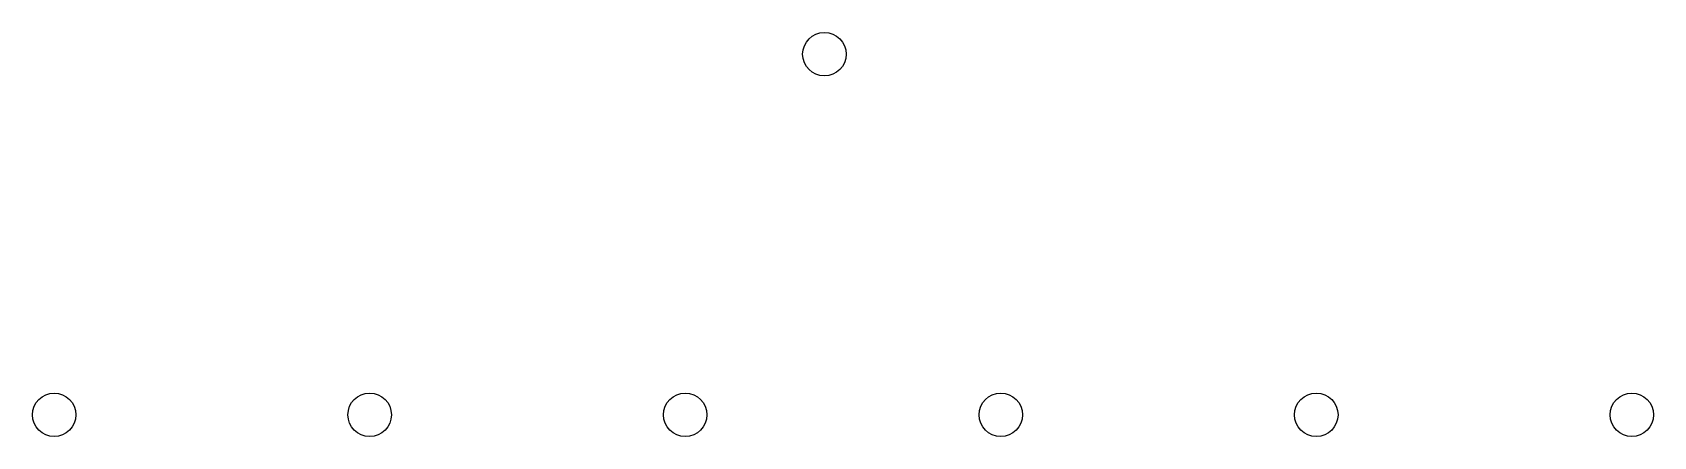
# Model space of a CAD drawing. Extents: x 2.12 to 4.45, y -4.67 to -3.06.
# Drawn here: x 3.359 to 3.873, y -4.672 to -4.544 of the extents above; entities that cross this region are included whole.
import ezdxf

# ---------------------------------------------------------------- set-up
doc = ezdxf.new("R2010")
doc.units = 0
doc.header["$MEASUREMENT"] = 0
doc.layers.add('BLACK', color=7, linetype='CONTINUOUS')

msp = doc.modelspace()

# ---------------------------------------------------------------- linework, layer by layer
at = {"layer": 'BLACK'}
for centre in [(3.61024, -4.55118), (3.61024, -4.55118), (3.36614, -4.66535), (3.36614, -4.66535), (3.46614, -4.66535), (3.46614, -4.66535), (3.56614, -4.66535), (3.56614, -4.66535), (3.66614, -4.66535), (3.66614, -4.66535), (3.76614, -4.66535), (3.76614, -4.66535), (3.86614, -4.66535), (3.86614, -4.66535)]:
    msp.add_circle(centre, 0.00689, dxfattribs=at)

doc.saveas('drawing.dxf')
